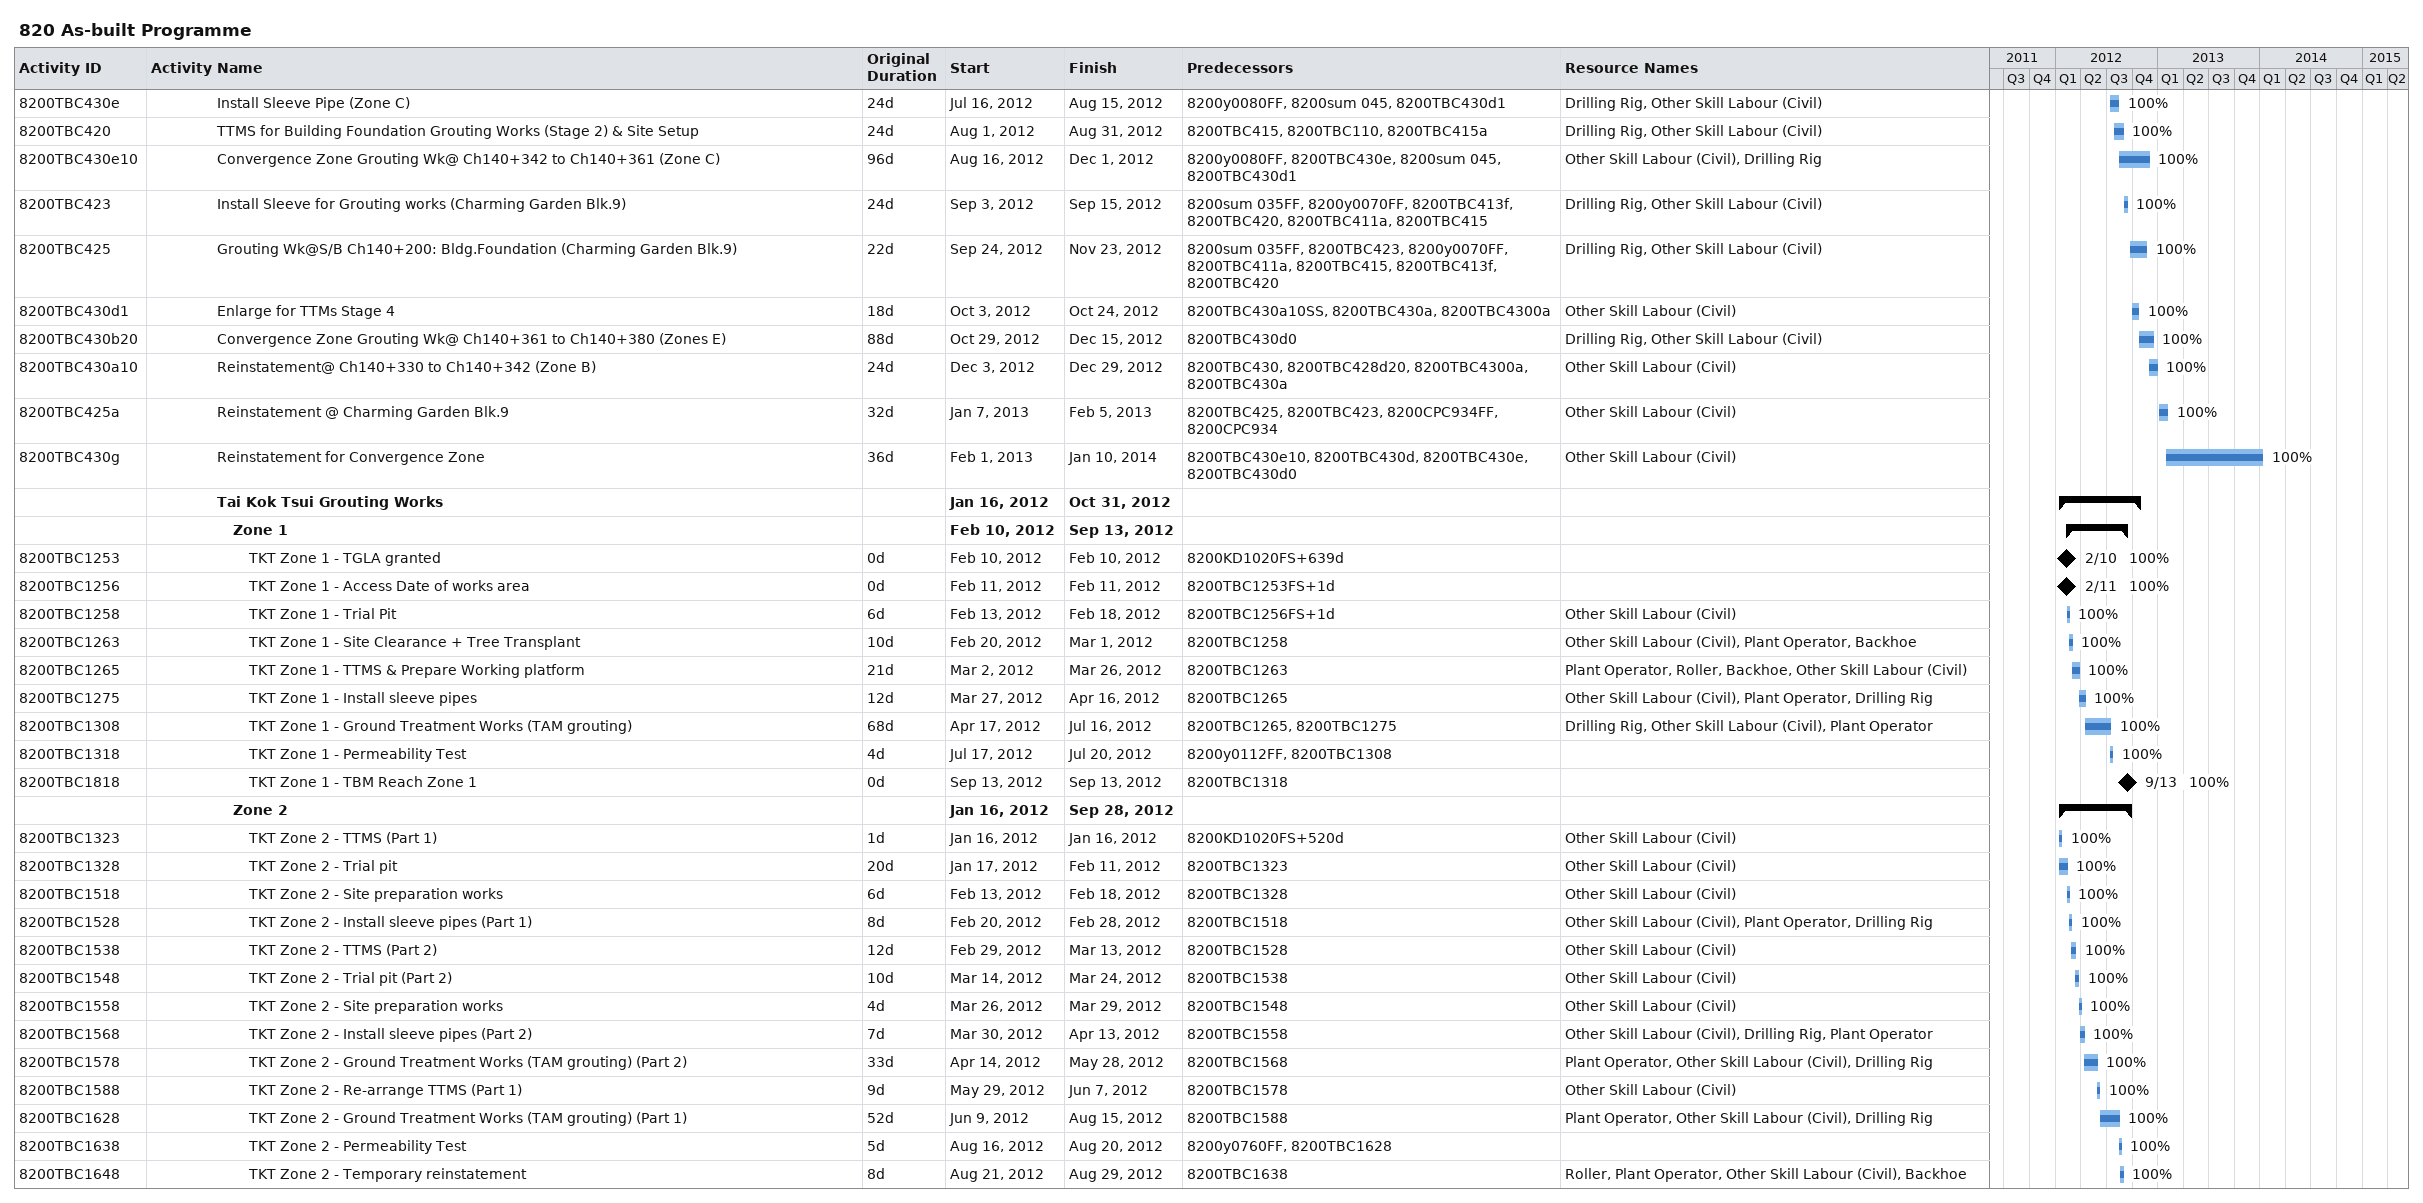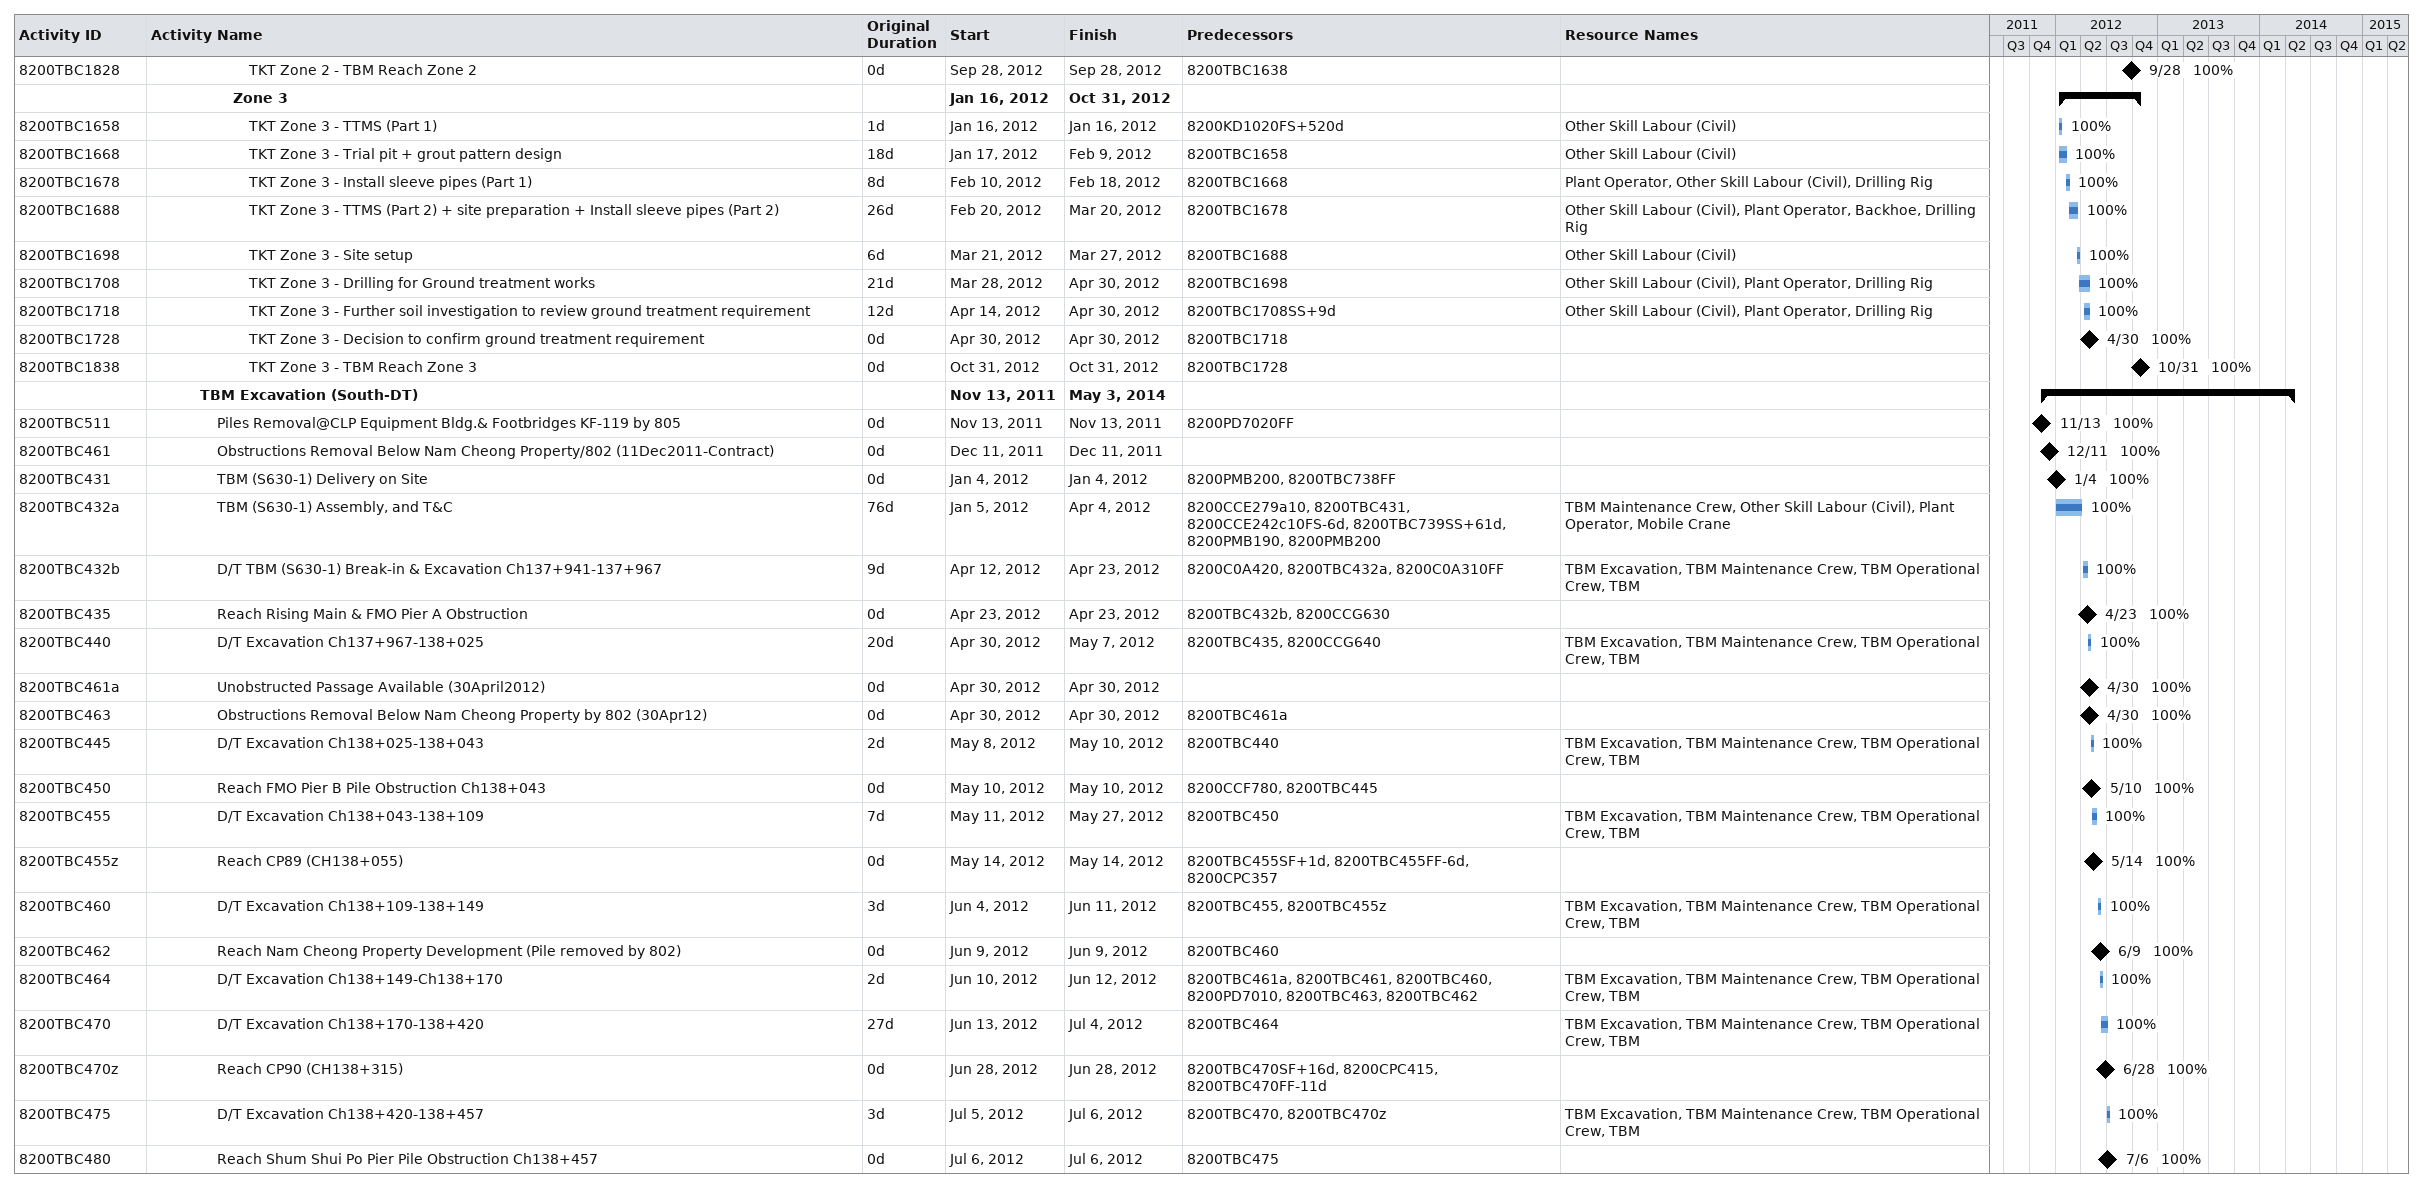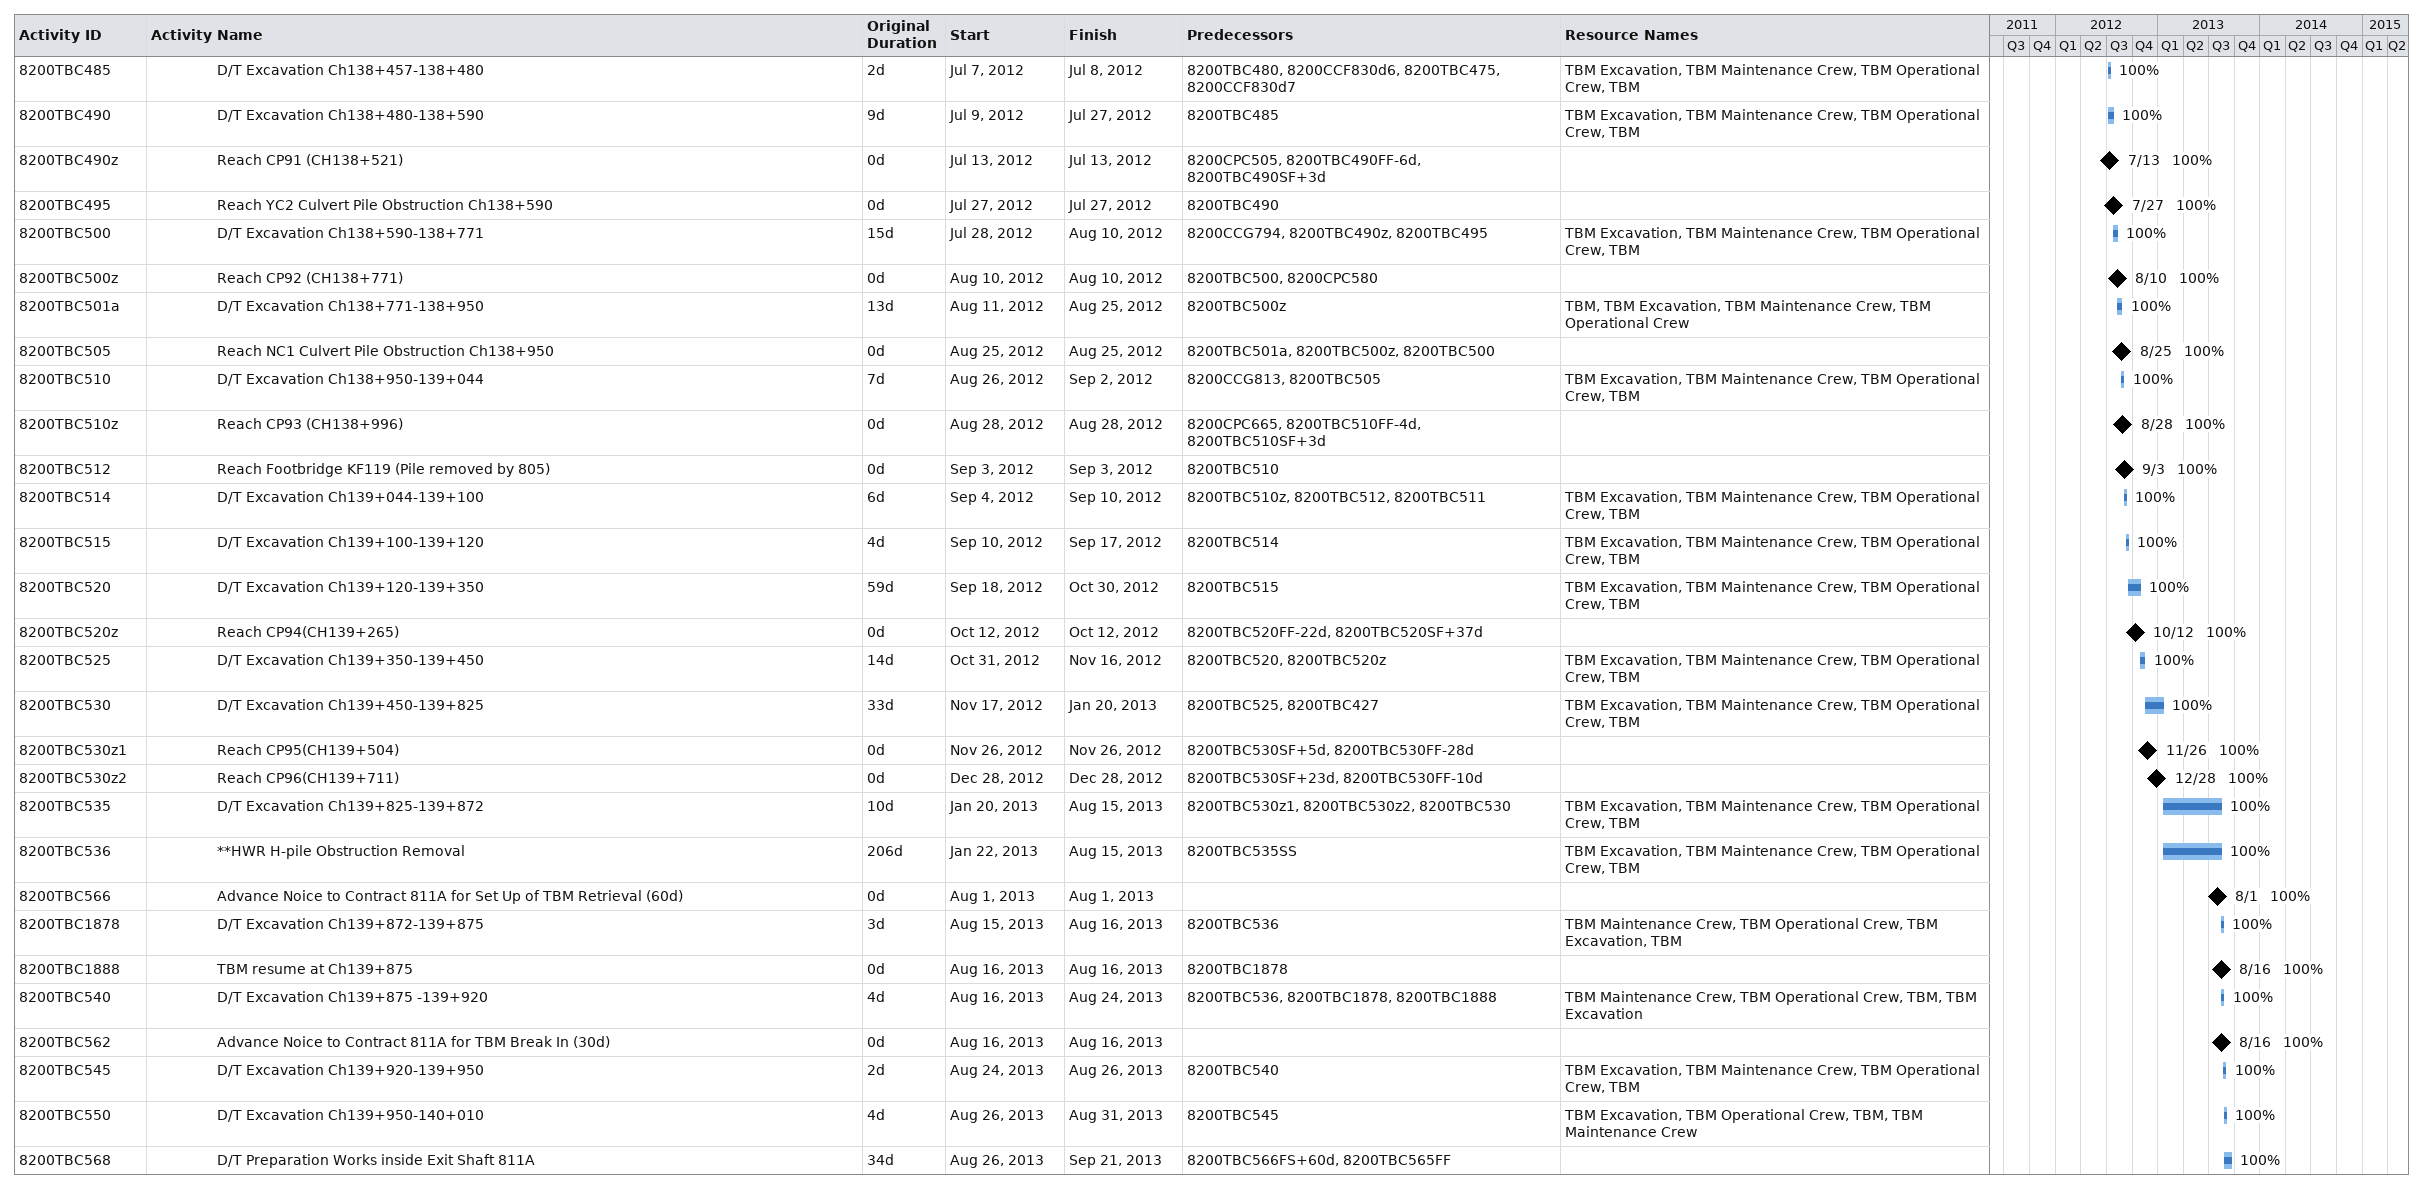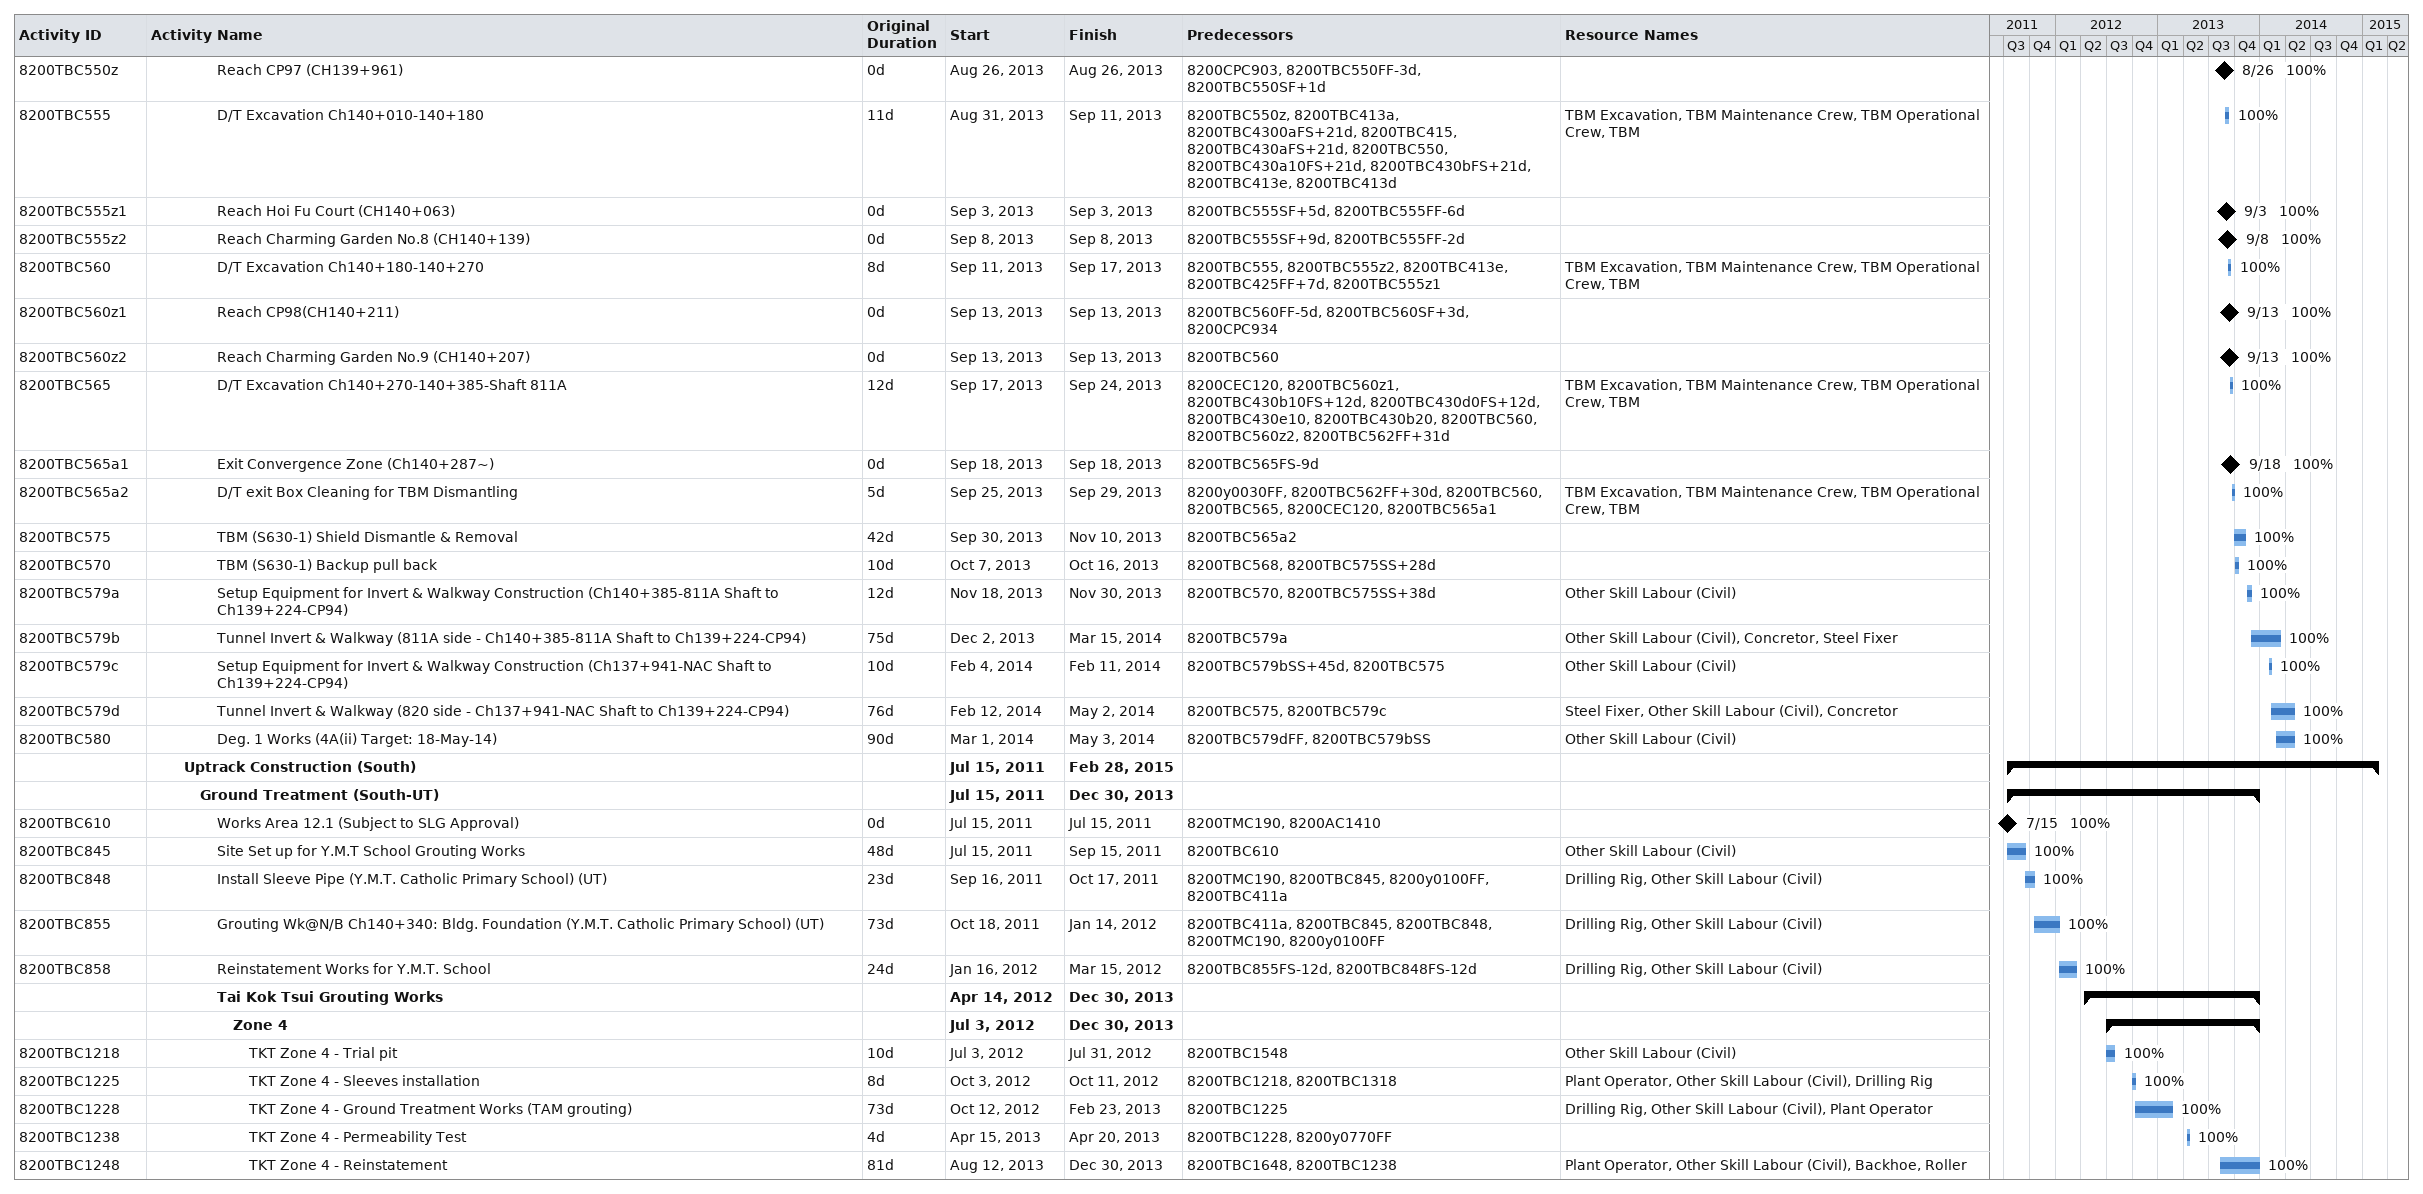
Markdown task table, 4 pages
820 As-built Programme

| ID | Level | Task | Original duration | Start | Finish | Predecessors | Resources | % complete |
|---|---|---|---|---|---|---|---|---|
| 8200TBC430e | 5 | Install Sleeve Pipe (Zone C) | 24d | 2012-07-16 | 2012-08-15 | 8200y0080FF, 8200sum 045, 8200TBC430d1 | Drilling Rig, Other Skill Labour (Civil) | 100 |
| 8200TBC420 | 5 | TTMS for Building Foundation Grouting Works (Stage 2) & Site Setup | 24d | 2012-08-01 | 2012-08-31 | 8200TBC415, 8200TBC110, 8200TBC415a | Drilling Rig, Other Skill Labour (Civil) | 100 |
| 8200TBC430e10 | 5 | Convergence Zone Grouting Wk@ Ch140+342 to Ch140+361 (Zone C) | 96d | 2012-08-16 | 2012-12-01 | 8200y0080FF, 8200TBC430e, 8200sum 045, 8200TBC430d1 | Other Skill Labour (Civil), Drilling Rig | 100 |
| 8200TBC423 | 5 | Install Sleeve for Grouting works (Charming Garden Blk.9) | 24d | 2012-09-03 | 2012-09-15 | 8200sum 035FF, 8200y0070FF, 8200TBC413f, 8200TBC420, 8200TBC411a, 8200TBC415 | Drilling Rig, Other Skill Labour (Civil) | 100 |
| 8200TBC425 | 5 | Grouting Wk@S/B Ch140+200: Bldg.Foundation (Charming Garden Blk.9) | 22d | 2012-09-24 | 2012-11-23 | 8200sum 035FF, 8200TBC423, 8200y0070FF, 8200TBC411a, 8200TBC415, 8200TBC413f, 8200TBC420 | Drilling Rig, Other Skill Labour (Civil) | 100 |
| 8200TBC430d1 | 5 | Enlarge for TTMs Stage 4 | 18d | 2012-10-03 | 2012-10-24 | 8200TBC430a10SS, 8200TBC430a, 8200TBC4300a | Other Skill Labour (Civil) | 100 |
| 8200TBC430b20 | 5 | Convergence Zone Grouting Wk@ Ch140+361 to Ch140+380 (Zones E) | 88d | 2012-10-29 | 2012-12-15 | 8200TBC430d0 | Drilling Rig, Other Skill Labour (Civil) | 100 |
| 8200TBC430a10 | 5 | Reinstatement@ Ch140+330 to Ch140+342 (Zone B) | 24d | 2012-12-03 | 2012-12-29 | 8200TBC430, 8200TBC428d20, 8200TBC4300a, 8200TBC430a | Other Skill Labour (Civil) | 100 |
| 8200TBC425a | 5 | Reinstatement @ Charming Garden Blk.9 | 32d | 2013-01-07 | 2013-02-05 | 8200TBC425, 8200TBC423, 8200CPC934FF, 8200CPC934 | Other Skill Labour (Civil) | 100 |
| 8200TBC430g | 5 | Reinstatement for Convergence Zone | 36d | 2013-02-01 | 2014-01-10 | 8200TBC430e10, 8200TBC430d, 8200TBC430e, 8200TBC430d0 | Other Skill Labour (Civil) | 100 |
|  | 5 | **Tai Kok Tsui Grouting Works** |  | 2012-01-16 | 2012-10-31 |  |  |  |
|  | 6 | **Zone 1** |  | 2012-02-10 | 2012-09-13 |  |  |  |
| 8200TBC1253 | 7 | TKT Zone 1 - TGLA granted | 0d | 2012-02-10 | 2012-02-10 | 8200KD1020FS+639d |  | 100 |
| 8200TBC1256 | 7 | TKT Zone 1 - Access Date of works area | 0d | 2012-02-11 | 2012-02-11 | 8200TBC1253FS+1d |  | 100 |
| 8200TBC1258 | 7 | TKT Zone 1 - Trial Pit | 6d | 2012-02-13 | 2012-02-18 | 8200TBC1256FS+1d | Other Skill Labour (Civil) | 100 |
| 8200TBC1263 | 7 | TKT Zone 1 - Site Clearance + Tree Transplant | 10d | 2012-02-20 | 2012-03-01 | 8200TBC1258 | Other Skill Labour (Civil), Plant Operator, Backhoe | 100 |
| 8200TBC1265 | 7 | TKT Zone 1 - TTMS & Prepare Working platform | 21d | 2012-03-02 | 2012-03-26 | 8200TBC1263 | Plant Operator, Roller, Backhoe, Other Skill Labour (Civil) | 100 |
| 8200TBC1275 | 7 | TKT Zone 1 - Install sleeve pipes | 12d | 2012-03-27 | 2012-04-16 | 8200TBC1265 | Other Skill Labour (Civil), Plant Operator, Drilling Rig | 100 |
| 8200TBC1308 | 7 | TKT Zone 1 - Ground Treatment Works (TAM grouting) | 68d | 2012-04-17 | 2012-07-16 | 8200TBC1265, 8200TBC1275 | Drilling Rig, Other Skill Labour (Civil), Plant Operator | 100 |
| 8200TBC1318 | 7 | TKT Zone 1 - Permeability Test | 4d | 2012-07-17 | 2012-07-20 | 8200y0112FF, 8200TBC1308 |  | 100 |
| 8200TBC1818 | 7 | TKT Zone 1 - TBM Reach Zone 1 | 0d | 2012-09-13 | 2012-09-13 | 8200TBC1318 |  | 100 |
|  | 6 | **Zone 2** |  | 2012-01-16 | 2012-09-28 |  |  |  |
| 8200TBC1323 | 7 | TKT Zone 2 - TTMS (Part 1) | 1d | 2012-01-16 | 2012-01-16 | 8200KD1020FS+520d | Other Skill Labour (Civil) | 100 |
| 8200TBC1328 | 7 | TKT Zone 2 - Trial pit | 20d | 2012-01-17 | 2012-02-11 | 8200TBC1323 | Other Skill Labour (Civil) | 100 |
| 8200TBC1518 | 7 | TKT Zone 2 - Site preparation works | 6d | 2012-02-13 | 2012-02-18 | 8200TBC1328 | Other Skill Labour (Civil) | 100 |
| 8200TBC1528 | 7 | TKT Zone 2 - Install sleeve pipes (Part 1) | 8d | 2012-02-20 | 2012-02-28 | 8200TBC1518 | Other Skill Labour (Civil), Plant Operator, Drilling Rig | 100 |
| 8200TBC1538 | 7 | TKT Zone 2 - TTMS (Part 2) | 12d | 2012-02-29 | 2012-03-13 | 8200TBC1528 | Other Skill Labour (Civil) | 100 |
| 8200TBC1548 | 7 | TKT Zone 2 - Trial pit (Part 2) | 10d | 2012-03-14 | 2012-03-24 | 8200TBC1538 | Other Skill Labour (Civil) | 100 |
| 8200TBC1558 | 7 | TKT Zone 2 - Site preparation works | 4d | 2012-03-26 | 2012-03-29 | 8200TBC1548 | Other Skill Labour (Civil) | 100 |
| 8200TBC1568 | 7 | TKT Zone 2 - Install sleeve pipes (Part 2) | 7d | 2012-03-30 | 2012-04-13 | 8200TBC1558 | Other Skill Labour (Civil), Drilling Rig, Plant Operator | 100 |
| 8200TBC1578 | 7 | TKT Zone 2 - Ground Treatment Works (TAM grouting) (Part 2) | 33d | 2012-04-14 | 2012-05-28 | 8200TBC1568 | Plant Operator, Other Skill Labour (Civil), Drilling Rig | 100 |
| 8200TBC1588 | 7 | TKT Zone 2 - Re-arrange TTMS (Part 1) | 9d | 2012-05-29 | 2012-06-07 | 8200TBC1578 | Other Skill Labour (Civil) | 100 |
| 8200TBC1628 | 7 | TKT Zone 2 - Ground Treatment Works (TAM grouting) (Part 1) | 52d | 2012-06-09 | 2012-08-15 | 8200TBC1588 | Plant Operator, Other Skill Labour (Civil), Drilling Rig | 100 |
| 8200TBC1638 | 7 | TKT Zone 2 - Permeability Test | 5d | 2012-08-16 | 2012-08-20 | 8200y0760FF, 8200TBC1628 |  | 100 |
| 8200TBC1648 | 7 | TKT Zone 2 - Temporary reinstatement | 8d | 2012-08-21 | 2012-08-29 | 8200TBC1638 | Roller, Plant Operator, Other Skill Labour (Civil), Backhoe | 100 |
| 8200TBC1828 | 7 | TKT Zone 2 - TBM Reach Zone 2 | 0d | 2012-09-28 | 2012-09-28 | 8200TBC1638 |  | 100 |
|  | 6 | **Zone 3** |  | 2012-01-16 | 2012-10-31 |  |  |  |
| 8200TBC1658 | 7 | TKT Zone 3 - TTMS (Part 1) | 1d | 2012-01-16 | 2012-01-16 | 8200KD1020FS+520d | Other Skill Labour (Civil) | 100 |
| 8200TBC1668 | 7 | TKT Zone 3 - Trial pit + grout pattern design | 18d | 2012-01-17 | 2012-02-09 | 8200TBC1658 | Other Skill Labour (Civil) | 100 |
| 8200TBC1678 | 7 | TKT Zone 3 - Install sleeve pipes (Part 1) | 8d | 2012-02-10 | 2012-02-18 | 8200TBC1668 | Plant Operator, Other Skill Labour (Civil), Drilling Rig | 100 |
| 8200TBC1688 | 7 | TKT Zone 3 - TTMS (Part 2) + site preparation + Install sleeve pipes (Part 2) | 26d | 2012-02-20 | 2012-03-20 | 8200TBC1678 | Other Skill Labour (Civil), Plant Operator, Backhoe, Drilling Rig | 100 |
| 8200TBC1698 | 7 | TKT Zone 3 - Site setup | 6d | 2012-03-21 | 2012-03-27 | 8200TBC1688 | Other Skill Labour (Civil) | 100 |
| 8200TBC1708 | 7 | TKT Zone 3 - Drilling for Ground treatment works | 21d | 2012-03-28 | 2012-04-30 | 8200TBC1698 | Other Skill Labour (Civil), Plant Operator, Drilling Rig | 100 |
| 8200TBC1718 | 7 | TKT Zone 3 - Further soil investigation to review ground treatment requirement | 12d | 2012-04-14 | 2012-04-30 | 8200TBC1708SS+9d | Other Skill Labour (Civil), Plant Operator, Drilling Rig | 100 |
| 8200TBC1728 | 7 | TKT Zone 3 - Decision to confirm ground treatment requirement | 0d | 2012-04-30 | 2012-04-30 | 8200TBC1718 |  | 100 |
| 8200TBC1838 | 7 | TKT Zone 3 - TBM Reach Zone 3 | 0d | 2012-10-31 | 2012-10-31 | 8200TBC1728 |  | 100 |
|  | 4 | **TBM Excavation (South-DT)** |  | 2011-11-13 | 2014-05-03 |  |  |  |
| 8200TBC511 | 5 | Piles Removal@CLP Equipment Bldg.& Footbridges KF-119 by 805 | 0d | 2011-11-13 | 2011-11-13 | 8200PD7020FF |  | 100 |
| 8200TBC461 | 5 | Obstructions Removal Below Nam Cheong Property/802 (11Dec2011-Contract) | 0d | 2011-12-11 | 2011-12-11 |  |  | 100 |
| 8200TBC431 | 5 | TBM (S630-1) Delivery on Site | 0d | 2012-01-04 | 2012-01-04 | 8200PMB200, 8200TBC738FF |  | 100 |
| 8200TBC432a | 5 | TBM (S630-1) Assembly, and T&C | 76d | 2012-01-05 | 2012-04-04 | 8200CCE279a10, 8200TBC431, 8200CCE242c10FS-6d, 8200TBC739SS+61d, 8200PMB190, 8200PMB200 | TBM Maintenance Crew, Other Skill Labour (Civil), Plant Operator, Mobile Crane | 100 |
| 8200TBC432b | 5 | D/T TBM (S630-1) Break-in & Excavation Ch137+941-137+967 | 9d | 2012-04-12 | 2012-04-23 | 8200C0A420, 8200TBC432a, 8200C0A310FF | TBM Excavation, TBM Maintenance Crew, TBM Operational Crew, TBM | 100 |
| 8200TBC435 | 5 | Reach Rising Main & FMO Pier A Obstruction | 0d | 2012-04-23 | 2012-04-23 | 8200TBC432b, 8200CCG630 |  | 100 |
| 8200TBC440 | 5 | D/T Excavation Ch137+967-138+025 | 20d | 2012-04-30 | 2012-05-07 | 8200TBC435, 8200CCG640 | TBM Excavation, TBM Maintenance Crew, TBM Operational Crew, TBM | 100 |
| 8200TBC461a | 5 | Unobstructed Passage Available (30April2012) | 0d | 2012-04-30 | 2012-04-30 |  |  | 100 |
| 8200TBC463 | 5 | Obstructions Removal Below Nam Cheong Property by 802 (30Apr12) | 0d | 2012-04-30 | 2012-04-30 | 8200TBC461a |  | 100 |
| 8200TBC445 | 5 | D/T Excavation Ch138+025-138+043 | 2d | 2012-05-08 | 2012-05-10 | 8200TBC440 | TBM Excavation, TBM Maintenance Crew, TBM Operational Crew, TBM | 100 |
| 8200TBC450 | 5 | Reach FMO Pier B Pile Obstruction Ch138+043 | 0d | 2012-05-10 | 2012-05-10 | 8200CCF780, 8200TBC445 |  | 100 |
| 8200TBC455 | 5 | D/T Excavation Ch138+043-138+109 | 7d | 2012-05-11 | 2012-05-27 | 8200TBC450 | TBM Excavation, TBM Maintenance Crew, TBM Operational Crew, TBM | 100 |
| 8200TBC455z | 5 | Reach CP89 (CH138+055) | 0d | 2012-05-14 | 2012-05-14 | 8200TBC455SF+1d, 8200TBC455FF-6d, 8200CPC357 |  | 100 |
| 8200TBC460 | 5 | D/T Excavation Ch138+109-138+149 | 3d | 2012-06-04 | 2012-06-11 | 8200TBC455, 8200TBC455z | TBM Excavation, TBM Maintenance Crew, TBM Operational Crew, TBM | 100 |
| 8200TBC462 | 5 | Reach Nam Cheong Property Development (Pile removed by 802) | 0d | 2012-06-09 | 2012-06-09 | 8200TBC460 |  | 100 |
| 8200TBC464 | 5 | D/T Excavation Ch138+149-Ch138+170 | 2d | 2012-06-10 | 2012-06-12 | 8200TBC461a, 8200TBC461, 8200TBC460, 8200PD7010, 8200TBC463, 8200TBC462 | TBM Excavation, TBM Maintenance Crew, TBM Operational Crew, TBM | 100 |
| 8200TBC470 | 5 | D/T Excavation Ch138+170-138+420 | 27d | 2012-06-13 | 2012-07-04 | 8200TBC464 | TBM Excavation, TBM Maintenance Crew, TBM Operational Crew, TBM | 100 |
| 8200TBC470z | 5 | Reach CP90 (CH138+315) | 0d | 2012-06-28 | 2012-06-28 | 8200TBC470SF+16d, 8200CPC415, 8200TBC470FF-11d |  | 100 |
| 8200TBC475 | 5 | D/T Excavation Ch138+420-138+457 | 3d | 2012-07-05 | 2012-07-06 | 8200TBC470, 8200TBC470z | TBM Excavation, TBM Maintenance Crew, TBM Operational Crew, TBM | 100 |
| 8200TBC480 | 5 | Reach Shum Shui Po Pier Pile Obstruction Ch138+457 | 0d | 2012-07-06 | 2012-07-06 | 8200TBC475 |  | 100 |
| 8200TBC485 | 5 | D/T Excavation Ch138+457-138+480 | 2d | 2012-07-07 | 2012-07-08 | 8200TBC480, 8200CCF830d6, 8200TBC475, 8200CCF830d7 | TBM Excavation, TBM Maintenance Crew, TBM Operational Crew, TBM | 100 |
| 8200TBC490 | 5 | D/T Excavation Ch138+480-138+590 | 9d | 2012-07-09 | 2012-07-27 | 8200TBC485 | TBM Excavation, TBM Maintenance Crew, TBM Operational Crew, TBM | 100 |
| 8200TBC490z | 5 | Reach CP91 (CH138+521) | 0d | 2012-07-13 | 2012-07-13 | 8200CPC505, 8200TBC490FF-6d, 8200TBC490SF+3d |  | 100 |
| 8200TBC495 | 5 | Reach YC2 Culvert Pile Obstruction Ch138+590 | 0d | 2012-07-27 | 2012-07-27 | 8200TBC490 |  | 100 |
| 8200TBC500 | 5 | D/T Excavation Ch138+590-138+771 | 15d | 2012-07-28 | 2012-08-10 | 8200CCG794, 8200TBC490z, 8200TBC495 | TBM Excavation, TBM Maintenance Crew, TBM Operational Crew, TBM | 100 |
| 8200TBC500z | 5 | Reach CP92 (CH138+771) | 0d | 2012-08-10 | 2012-08-10 | 8200TBC500, 8200CPC580 |  | 100 |
| 8200TBC501a | 5 | D/T Excavation Ch138+771-138+950 | 13d | 2012-08-11 | 2012-08-25 | 8200TBC500z | TBM, TBM Excavation, TBM Maintenance Crew, TBM Operational Crew | 100 |
| 8200TBC505 | 5 | Reach NC1 Culvert Pile Obstruction Ch138+950 | 0d | 2012-08-25 | 2012-08-25 | 8200TBC501a, 8200TBC500z, 8200TBC500 |  | 100 |
| 8200TBC510 | 5 | D/T Excavation Ch138+950-139+044 | 7d | 2012-08-26 | 2012-09-02 | 8200CCG813, 8200TBC505 | TBM Excavation, TBM Maintenance Crew, TBM Operational Crew, TBM | 100 |
| 8200TBC510z | 5 | Reach CP93 (CH138+996) | 0d | 2012-08-28 | 2012-08-28 | 8200CPC665, 8200TBC510FF-4d, 8200TBC510SF+3d |  | 100 |
| 8200TBC512 | 5 | Reach Footbridge KF119 (Pile removed by 805) | 0d | 2012-09-03 | 2012-09-03 | 8200TBC510 |  | 100 |
| 8200TBC514 | 5 | D/T Excavation Ch139+044-139+100 | 6d | 2012-09-04 | 2012-09-10 | 8200TBC510z, 8200TBC512, 8200TBC511 | TBM Excavation, TBM Maintenance Crew, TBM Operational Crew, TBM | 100 |
| 8200TBC515 | 5 | D/T Excavation Ch139+100-139+120 | 4d | 2012-09-10 | 2012-09-17 | 8200TBC514 | TBM Excavation, TBM Maintenance Crew, TBM Operational Crew, TBM | 100 |
| 8200TBC520 | 5 | D/T Excavation Ch139+120-139+350 | 59d | 2012-09-18 | 2012-10-30 | 8200TBC515 | TBM Excavation, TBM Maintenance Crew, TBM Operational Crew, TBM | 100 |
| 8200TBC520z | 5 | Reach CP94(CH139+265) | 0d | 2012-10-12 | 2012-10-12 | 8200TBC520FF-22d, 8200TBC520SF+37d |  | 100 |
| 8200TBC525 | 5 | D/T Excavation Ch139+350-139+450 | 14d | 2012-10-31 | 2012-11-16 | 8200TBC520, 8200TBC520z | TBM Excavation, TBM Maintenance Crew, TBM Operational Crew, TBM | 100 |
| 8200TBC530 | 5 | D/T Excavation Ch139+450-139+825 | 33d | 2012-11-17 | 2013-01-20 | 8200TBC525, 8200TBC427 | TBM Excavation, TBM Maintenance Crew, TBM Operational Crew, TBM | 100 |
| 8200TBC530z1 | 5 | Reach CP95(CH139+504) | 0d | 2012-11-26 | 2012-11-26 | 8200TBC530SF+5d, 8200TBC530FF-28d |  | 100 |
| 8200TBC530z2 | 5 | Reach CP96(CH139+711) | 0d | 2012-12-28 | 2012-12-28 | 8200TBC530SF+23d, 8200TBC530FF-10d |  | 100 |
| 8200TBC535 | 5 | D/T Excavation Ch139+825-139+872 | 10d | 2013-01-20 | 2013-08-15 | 8200TBC530z1, 8200TBC530z2, 8200TBC530 | TBM Excavation, TBM Maintenance Crew, TBM Operational Crew, TBM | 100 |
| 8200TBC536 | 5 | **HWR H-pile Obstruction Removal | 206d | 2013-01-22 | 2013-08-15 | 8200TBC535SS | TBM Excavation, TBM Maintenance Crew, TBM Operational Crew, TBM | 100 |
| 8200TBC566 | 5 | Advance Noice to Contract 811A for Set Up of TBM Retrieval (60d) | 0d | 2013-08-01 | 2013-08-01 |  |  | 100 |
| 8200TBC1878 | 5 | D/T Excavation Ch139+872-139+875 | 3d | 2013-08-15 | 2013-08-16 | 8200TBC536 | TBM Maintenance Crew, TBM Operational Crew, TBM Excavation, TBM | 100 |
| 8200TBC1888 | 5 | TBM resume at Ch139+875 | 0d | 2013-08-16 | 2013-08-16 | 8200TBC1878 |  | 100 |
| 8200TBC540 | 5 | D/T Excavation Ch139+875 -139+920 | 4d | 2013-08-16 | 2013-08-24 | 8200TBC536, 8200TBC1878, 8200TBC1888 | TBM Maintenance Crew, TBM Operational Crew, TBM, TBM Excavation | 100 |
| 8200TBC562 | 5 | Advance Noice to Contract 811A for TBM Break In (30d) | 0d | 2013-08-16 | 2013-08-16 |  |  | 100 |
| 8200TBC545 | 5 | D/T Excavation Ch139+920-139+950 | 2d | 2013-08-24 | 2013-08-26 | 8200TBC540 | TBM Excavation, TBM Maintenance Crew, TBM Operational Crew, TBM | 100 |
| 8200TBC550 | 5 | D/T Excavation Ch139+950-140+010 | 4d | 2013-08-26 | 2013-08-31 | 8200TBC545 | TBM Excavation, TBM Operational Crew, TBM, TBM Maintenance Crew | 100 |
| 8200TBC568 | 5 | D/T Preparation Works inside Exit Shaft 811A | 34d | 2013-08-26 | 2013-09-21 | 8200TBC566FS+60d, 8200TBC565FF |  | 100 |
| 8200TBC550z | 5 | Reach CP97 (CH139+961) | 0d | 2013-08-26 | 2013-08-26 | 8200CPC903, 8200TBC550FF-3d, 8200TBC550SF+1d |  | 100 |
| 8200TBC555 | 5 | D/T Excavation Ch140+010-140+180 | 11d | 2013-08-31 | 2013-09-11 | 8200TBC550z, 8200TBC413a, 8200TBC4300aFS+21d, 8200TBC415, 8200TBC430aFS+21d, 8200TBC550, 8200TBC430a10FS+21d, 8200TBC430bFS+21d, 8200TBC413e, 8200TBC413d | TBM Excavation, TBM Maintenance Crew, TBM Operational Crew, TBM | 100 |
| 8200TBC555z1 | 5 | Reach Hoi Fu Court (CH140+063) | 0d | 2013-09-03 | 2013-09-03 | 8200TBC555SF+5d, 8200TBC555FF-6d |  | 100 |
| 8200TBC555z2 | 5 | Reach Charming Garden No.8 (CH140+139) | 0d | 2013-09-08 | 2013-09-08 | 8200TBC555SF+9d, 8200TBC555FF-2d |  | 100 |
| 8200TBC560 | 5 | D/T Excavation Ch140+180-140+270 | 8d | 2013-09-11 | 2013-09-17 | 8200TBC555, 8200TBC555z2, 8200TBC413e, 8200TBC425FF+7d, 8200TBC555z1 | TBM Excavation, TBM Maintenance Crew, TBM Operational Crew, TBM | 100 |
| 8200TBC560z1 | 5 | Reach CP98(CH140+211) | 0d | 2013-09-13 | 2013-09-13 | 8200TBC560FF-5d, 8200TBC560SF+3d, 8200CPC934 |  | 100 |
| 8200TBC560z2 | 5 | Reach Charming Garden No.9 (CH140+207) | 0d | 2013-09-13 | 2013-09-13 | 8200TBC560 |  | 100 |
| 8200TBC565 | 5 | D/T Excavation Ch140+270-140+385-Shaft 811A | 12d | 2013-09-17 | 2013-09-24 | 8200CEC120, 8200TBC560z1, 8200TBC430b10FS+12d, 8200TBC430d0FS+12d, 8200TBC430e10, 8200TBC430b20, 8200TBC560, 8200TBC560z2, 8200TBC562FF+31d | TBM Excavation, TBM Maintenance Crew, TBM Operational Crew, TBM | 100 |
| 8200TBC565a1 | 5 | Exit Convergence Zone (Ch140+287~) | 0d | 2013-09-18 | 2013-09-18 | 8200TBC565FS-9d |  | 100 |
| 8200TBC565a2 | 5 | D/T exit Box Cleaning for TBM Dismantling | 5d | 2013-09-25 | 2013-09-29 | 8200y0030FF, 8200TBC562FF+30d, 8200TBC560, 8200TBC565, 8200CEC120, 8200TBC565a1 | TBM Excavation, TBM Maintenance Crew, TBM Operational Crew, TBM | 100 |
| 8200TBC575 | 5 | TBM (S630-1) Shield Dismantle & Removal | 42d | 2013-09-30 | 2013-11-10 | 8200TBC565a2 |  | 100 |
| 8200TBC570 | 5 | TBM (S630-1) Backup pull back | 10d | 2013-10-07 | 2013-10-16 | 8200TBC568, 8200TBC575SS+28d |  | 100 |
| 8200TBC579a | 5 | Setup Equipment for Invert & Walkway Construction (Ch140+385-811A Shaft to Ch139+224-CP94) | 12d | 2013-11-18 | 2013-11-30 | 8200TBC570, 8200TBC575SS+38d | Other Skill Labour (Civil) | 100 |
| 8200TBC579b | 5 | Tunnel Invert & Walkway (811A side - Ch140+385-811A Shaft to Ch139+224-CP94) | 75d | 2013-12-02 | 2014-03-15 | 8200TBC579a | Other Skill Labour (Civil), Concretor, Steel Fixer | 100 |
| 8200TBC579c | 5 | Setup Equipment for Invert & Walkway Construction (Ch137+941-NAC Shaft to Ch139+224-CP94) | 10d | 2014-02-04 | 2014-02-11 | 8200TBC579bSS+45d, 8200TBC575 | Other Skill Labour (Civil) | 100 |
| 8200TBC579d | 5 | Tunnel Invert & Walkway (820 side - Ch137+941-NAC Shaft to Ch139+224-CP94) | 76d | 2014-02-12 | 2014-05-02 | 8200TBC575, 8200TBC579c | Steel Fixer, Other Skill Labour (Civil), Concretor | 100 |
| 8200TBC580 | 5 | Deg. 1 Works (4A(ii) Target: 18-May-14) | 90d | 2014-03-01 | 2014-05-03 | 8200TBC579dFF, 8200TBC579bSS | Other Skill Labour (Civil) | 100 |
|  | 3 | **Uptrack Construction (South)** |  | 2011-07-15 | 2015-02-28 |  |  |  |
|  | 4 | **Ground Treatment (South-UT)** |  | 2011-07-15 | 2013-12-30 |  |  |  |
| 8200TBC610 | 5 | Works Area 12.1 (Subject to SLG Approval) | 0d | 2011-07-15 | 2011-07-15 | 8200TMC190, 8200AC1410 |  | 100 |
| 8200TBC845 | 5 | Site Set up for Y.M.T School Grouting Works | 48d | 2011-07-15 | 2011-09-15 | 8200TBC610 | Other Skill Labour (Civil) | 100 |
| 8200TBC848 | 5 | Install Sleeve Pipe (Y.M.T. Catholic Primary School) (UT) | 23d | 2011-09-16 | 2011-10-17 | 8200TMC190, 8200TBC845, 8200y0100FF, 8200TBC411a | Drilling Rig, Other Skill Labour (Civil) | 100 |
| 8200TBC855 | 5 | Grouting Wk@N/B Ch140+340: Bldg. Foundation (Y.M.T. Catholic Primary School) (UT) | 73d | 2011-10-18 | 2012-01-14 | 8200TBC411a, 8200TBC845, 8200TBC848, 8200TMC190, 8200y0100FF | Drilling Rig, Other Skill Labour (Civil) | 100 |
| 8200TBC858 | 5 | Reinstatement Works for Y.M.T. School | 24d | 2012-01-16 | 2012-03-15 | 8200TBC855FS-12d, 8200TBC848FS-12d | Drilling Rig, Other Skill Labour (Civil) | 100 |
|  | 5 | **Tai Kok Tsui Grouting Works** |  | 2012-04-14 | 2013-12-30 |  |  |  |
|  | 6 | **Zone 4** |  | 2012-07-03 | 2013-12-30 |  |  |  |
| 8200TBC1218 | 7 | TKT Zone 4 - Trial pit | 10d | 2012-07-03 | 2012-07-31 | 8200TBC1548 | Other Skill Labour (Civil) | 100 |
| 8200TBC1225 | 7 | TKT Zone 4 - Sleeves installation | 8d | 2012-10-03 | 2012-10-11 | 8200TBC1218, 8200TBC1318 | Plant Operator, Other Skill Labour (Civil), Drilling Rig | 100 |
| 8200TBC1228 | 7 | TKT Zone 4 - Ground Treatment Works (TAM grouting) | 73d | 2012-10-12 | 2013-02-23 | 8200TBC1225 | Drilling Rig, Other Skill Labour (Civil), Plant Operator | 100 |
| 8200TBC1238 | 7 | TKT Zone 4 - Permeability Test | 4d | 2013-04-15 | 2013-04-20 | 8200TBC1228, 8200y0770FF |  | 100 |
| 8200TBC1248 | 7 | TKT Zone 4 - Reinstatement | 81d | 2013-08-12 | 2013-12-30 | 8200TBC1648, 8200TBC1238 | Plant Operator, Other Skill Labour (Civil), Backhoe, Roller | 100 |
